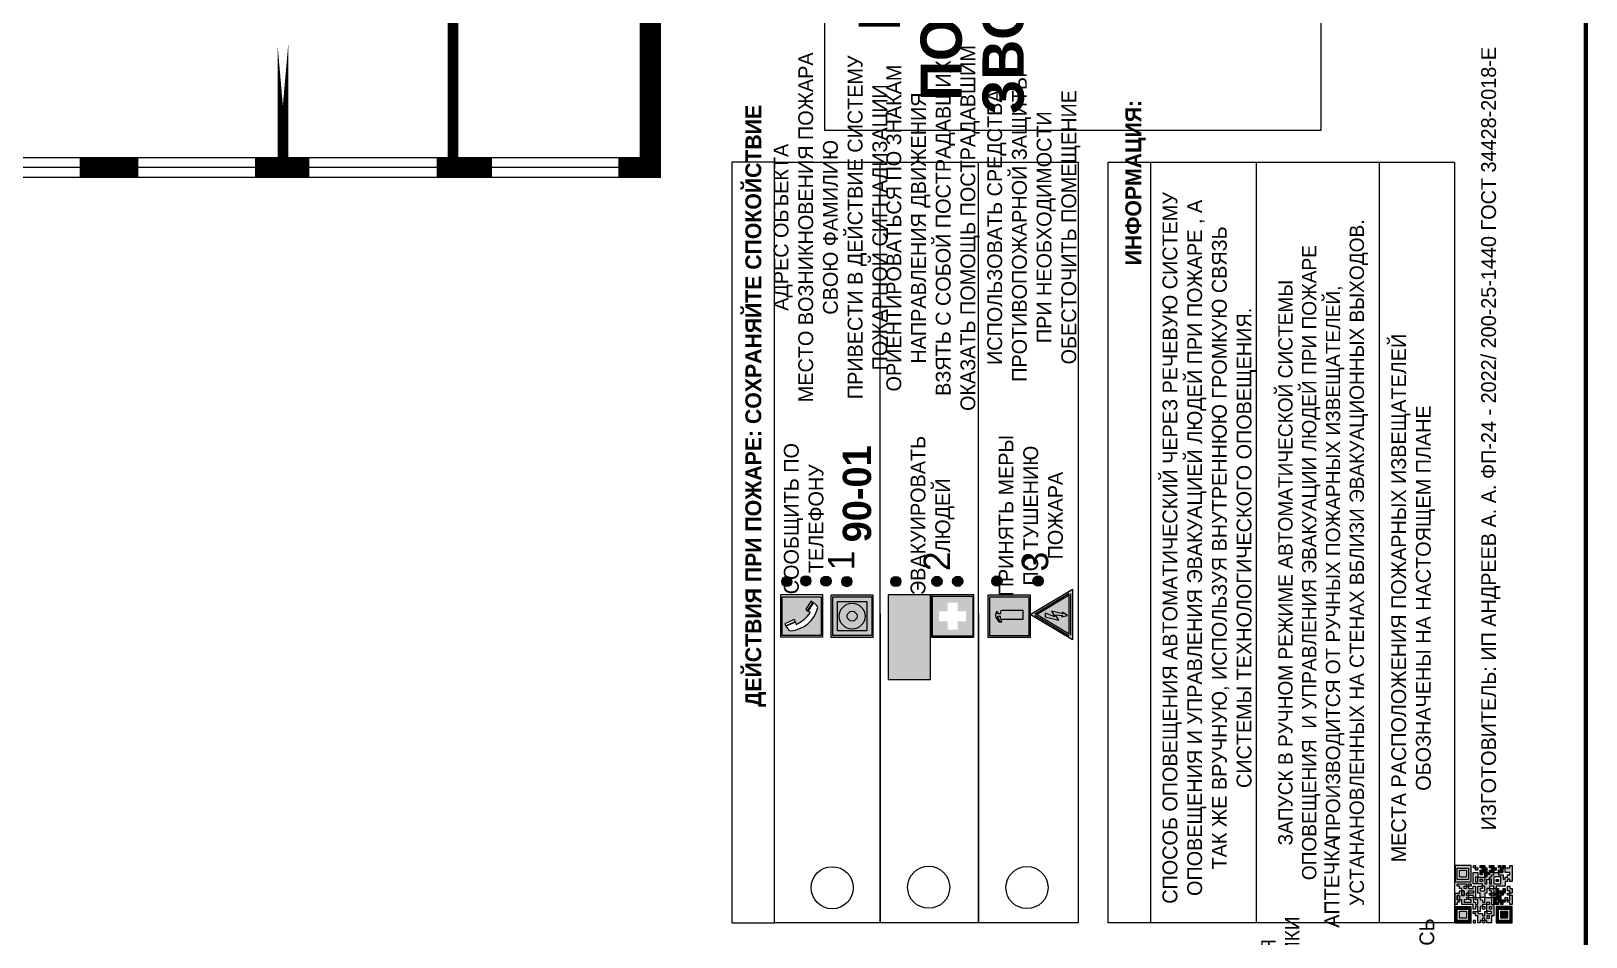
# Model space of a CAD drawing. Header units: millimetres. Extents: x 13114 to 67229, y 22859 to 38520.
# Drawn here: x 19764.1 to 20057.9, y 24688.8 to 24860 of the extents above; entities that cross this region are included whole.
import ezdxf

# ---------------------------------------------------------------- set-up
doc = ezdxf.new("R2010")
doc.units = ezdxf.units.MM
doc.styles.add('обычный', font='arial.ttf')

# ---------------------------------------------------------------- blocks, each defined once
blk = doc.blocks.new('A$C3E6D3DDE')
at = {"lineweight": 5}
h = blk.add_hatch(color=40, dxfattribs=at)
h.paths.add_polyline_path([(24.1, 1.45), (16.46, -11.35), (31.74, -11.35)])
h.paths.add_polyline_path([(24.09, -0.46), (30.03, -10.41), (18.14, -10.41)], flags=16)
h.paths.add_polyline_path([(24.54, -3.08), (23.41, -6.02), (25.13, -5.01), (24.33, -8.5), (24.82, -8.27), (23.79, -9.86), (23.4, -8.04), (23.8, -8.43), (24.04, -6.29), (22.39, -7.25), (23.44, -3.08)], flags=0)
h = blk.add_hatch(color=256, dxfattribs=at)
h.paths.add_polyline_path([(24.37, 0.03, 0.567511), (23.82, 0.03), (17.59, -10.4, 0.582454), (17.86, -10.88), (30.32, -10.88, 0.582149), (30.6, -10.4)])
h.paths.add_polyline_path([(24.09, -0.46), (18.14, -10.41), (30.03, -10.41)], flags=16)
h.paths.add_polyline_path([(24.54, -3.08), (23.41, -6.02), (25.13, -5.01), (24.33, -8.5), (24.82, -8.27), (23.79, -9.86), (23.4, -8.04), (23.8, -8.43), (24.04, -6.29), (22.39, -7.25), (23.44, -3.08)], flags=0)
h = blk.add_hatch(color=40, dxfattribs=at)
h.paths.add_polyline_path([(24.09, -0.46), (18.14, -10.41), (30.03, -10.41)])
h.paths.add_polyline_path([(24.82, -8.27), (23.79, -9.86), (23.4, -8.04), (23.8, -8.43), (24.04, -6.29), (22.39, -7.25), (23.44, -3.08), (24.54, -3.08), (23.41, -6.02), (25.13, -5.01), (24.33, -8.5)], flags=16)
at = {"color": 40, "lineweight": 5}
for p, q in [((16.46, -11.35), (24.1, 1.45)), ((24.1, 1.45), (31.74, -11.35))]:
    blk.add_line(p, q, dxfattribs=at)
at = {"lineweight": 5}
for p, q in [((17.59, -10.4), (23.82, 0.03)), ((24.37, 0.03), (30.6, -10.4)), ((18.14, -10.41), (24.09, -0.46)), ((23.44, -3.08), (22.39, -7.25)), ((23.41, -6.02), (24.54, -3.08)), ((24.54, -3.08), (23.44, -3.08)), ((24.09, -0.46), (30.03, -10.41)), ((22.39, -7.25), (24.04, -6.29)), ((23.8, -8.43), (23.4, -8.04)), ((23.4, -8.04), (23.79, -9.86)), ((25.13, -5.01), (23.41, -6.02)), ((23.79, -9.86), (24.82, -8.27)), ((24.04, -6.29), (23.8, -8.43)), ((24.33, -8.5), (25.13, -5.01)), ((24.82, -8.27), (24.33, -8.5)), ((17.86, -10.88), (30.32, -10.88)), ((18.14, -10.41), (30.03, -10.41))]:
    blk.add_line(p, q, dxfattribs=at)
at = {"color": 50, "lineweight": 5}
blk.add_line((31.74, -11.35), (16.46, -11.35), dxfattribs=at)
blk = doc.blocks.new('A$C456E1F9C')
at = {"lineweight": 5}
h = blk.add_hatch(color=242, dxfattribs=at)
h.paths.add_polyline_path([(0.51, -1.47), (0.51, -13.26), (12.29, -13.26), (12.29, -1.47)])
h.paths.add_polyline_path([(5.42, -4.95, -0.254479), (4.78, -5.4), (3.52, -2.53, -0.209735), (4.23, -2.4)], flags=16)
h.paths.add_polyline_path([(8.53, -8.6), (10.87, -10.17), (10.54, -10.76), (8.03, -9.13, -0.192251)], flags=16)
h.paths.add_polyline_path([(4.61, -5.49, 0.005518), (3.87, -5.72, 0.128647), (7.49, -10.01, 0.00809), (7.83, -9.33), (10.47, -10.97, -0.16736), (8.99, -12.25, -0.327862), (1.95, -3.95, -0.166952), (3.36, -2.62)], flags=16)
at = {"color": 242, "lineweight": 5}
for p, q in [((0, -13.77), (0, -0.97)), ((12.8, -0.97), (0, -0.97)), ((4.61, -5.49), (3.36, -2.62)), ((3.52, -2.53), (4.78, -5.4)), ((4.23, -2.4), (5.42, -4.95)), ((12.8, -13.77), (12.8, -0.97)), ((7.83, -9.33), (10.47, -10.97)), ((8.03, -9.13), (10.54, -10.76)), ((10.81, -10.12), (8.53, -8.6)), ((0, -13.77), (12.8, -13.77)), ((10.54, -10.76), (10.8, -10.3)), ((10.8, -10.3), (10.81, -10.12))]:
    blk.add_line(p, q, dxfattribs=at)
blk.add_lwpolyline([(0.51, -1.47), (12.29, -1.47), (12.29, -13.26), (0.51, -13.26)], close=True, dxfattribs=at)
for centre, radius, start, end in [((4.59, -5.34), 2.99, 114.2845, 152.1974), ((11.12, -3.31), 9.19, 183.9915, 256.6009), ((4.02, -3.27), 0.891, 76.3284, 123.7092), ((14.98, -39.1), 35.17, 107.1487, 108.4135), ((13.86, -0.94), 11.08, 205.5536, 234.8762), ((4.68, -4.59), 0.824, 276.9621, 334.0723), ((-13.31, 0.8), 23.44, 332.5487, 334.4027), ((8.94, -9.5), 0.989, 114.4092, 157.9388), ((7.87, -9.46), 3, 291.9291, 329.9329)]:
    blk.add_arc(centre, radius, start, end, dxfattribs=at)
blk = doc.blocks.new('A$C54414219')
at = {"true_color": 0xffffff}
h = blk.add_hatch(color=7, dxfattribs=at)
h.paths.add_polyline_path([(2.39, -9.45), (2.39, -18.3), (11.23, -18.3), (11.23, -9.45)], flags=0)
h.paths.add_polyline_path([(10.71, -13.87, -1), (2.92, -13.87, -1)], flags=0)
h.paths.add_polyline_path([(8.3, -13.87, -1), (5.33, -13.87, -1)], flags=0)
h.paths.add_polyline_path([(0.41, -7.47), (0.41, -20.27), (13.21, -20.27), (13.21, -7.47)])
h.paths.add_polyline_path([(0.92, -19.77), (12.71, -19.77), (12.71, -7.98), (0.92, -7.98)], flags=16)
h.paths.add_polyline_path([(11.23, -9.45), (11.23, -18.3), (2.39, -18.3), (2.39, -9.45)], flags=0)
at = {"lineweight": 5}
h = blk.add_hatch(color=242, dxfattribs=at)
h.paths.add_polyline_path([(12.71, -7.98), (0.92, -7.98), (0.92, -19.77), (12.71, -19.77)])
h.paths.add_polyline_path([(11.23, -18.3), (2.39, -18.3), (2.39, -9.45), (11.23, -9.45)], flags=16)
h.paths.add_polyline_path([(10.71, -13.87, -1), (2.92, -13.87, -1)], flags=0)
h.paths.add_polyline_path([(8.3, -13.87, -1), (5.33, -13.87, -1)], flags=0)
at = {"true_color": 0xffffff}
h = blk.add_hatch(color=7, dxfattribs=at)
h.paths.add_polyline_path([(2.39, -9.45), (2.39, -18.3), (11.23, -18.3), (11.23, -9.45)])
h.paths.add_polyline_path([(10.71, -13.87, -1), (2.92, -13.87, -1)], flags=16)
h.paths.add_polyline_path([(8.3, -13.87, -1), (5.33, -13.87, -1)], flags=0)
at = {"lineweight": 5}
h = blk.add_hatch(color=242, dxfattribs=at)
h.paths.add_polyline_path([(2.92, -13.87, 1), (10.71, -13.87, 1)])
h.paths.add_polyline_path([(8.3, -13.87, -1), (5.33, -13.87, -1)], flags=16)
at = {"color": 242, "lineweight": 5}
for p, q in [((0.41, -20.27), (0.41, -7.47)), ((0.41, -7.47), (13.21, -7.47)), ((0.41, -7.47), (13.21, -7.47)), ((13.21, -20.27), (13.21, -7.47)), ((0.41, -20.27), (13.21, -20.27))]:
    blk.add_line(p, q, dxfattribs=at)
for points in [[(0.92, -7.98), (12.71, -7.98), (12.71, -19.77), (0.92, -19.77)], [(2.39, -9.45), (11.23, -9.45), (11.23, -18.3), (2.39, -18.3)]]:
    blk.add_lwpolyline(points, close=True, dxfattribs=at)
for radius in [3.89, 1.49]:
    blk.add_circle((6.81, -13.87), radius, dxfattribs=at)
blk = doc.blocks.new('A$C32E8229D')
at = {"true_color": 0xffffff}
blk.add_hatch(color=7, dxfattribs=at).paths.add_polyline_path([(0, 0), (0, -8), (16, -8), (16, 0)])
h = blk.add_hatch(color=126)
h.paths.add_polyline_path([(0.2, -0.2), (15.8, -0.2), (15.8, -7.8), (0.2, -7.8)])
h.paths.add_polyline_path([(13.49, -2.05), (12.08, -2.05), (11.37, -2.63, 0.162397), (11.29, -2.84), (11.29, -3.63), (10.35, -3.63), (10.35, -4.05), (11.68, -4.05), (11.68, -3.48), (12.26, -4.28), (11.29, -5.1), (11.29, -6.78), (11.85, -6.78), (11.85, -5.44), (12.8, -4.64), (12.8, -5.94), (14.46, -5.94), (14.46, -5.39), (13.45, -5.39), (13.45, -3.97), (12.46, -2.59), (13.15, -2.59), (13.69, -3.34), (14.18, -3)], flags=16)
h.paths.add_polyline_path([(10.74, -1.82, 1), (11.8, -1.82, 1)], flags=16)
h.paths.add_polyline_path([(9.39, -3.59), (5.99, -3.59), (6.56, -3.03), (5.91, -3.03), (5.1, -3.83), (5.91, -4.64), (6.56, -4.64), (5.99, -4.09), (9.39, -4.09)], flags=16)
h.paths.add_polyline_path([(4.29, -1.08), (1.72, -1.08), (1.72, -6.6), (4.29, -6.6)], flags=16)
at = {"color": 126}
blk.add_lwpolyline([(16, -8), (0, -8), (0, 0), (16, 0)], close=True, dxfattribs=at)
blk = doc.blocks.new('A$C18900ED3')
h = blk.add_hatch(color=126)
h.paths.add_polyline_path([(-0.18, -0.18), (-7.02, -0.18), (-7.02, -7.02), (-0.18, -7.02)])
h.paths.add_polyline_path([(-5.89, -4.46), (-5.89, -2.77), (-4.46, -2.77), (-4.46, -1.31), (-2.77, -1.31), (-2.77, -2.77), (-1.33, -2.77), (-1.33, -4.46), (-2.77, -4.46), (-2.77, -5.89), (-4.46, -5.89), (-4.46, -4.46)], flags=16)
at = {"color": 126}
for p, q in [((-7.2, 0), (-7.2, -7.2)), ((0, 0), (-7.2, 0)), ((0, -7.2), (0, 0)), ((-7.02, -7.02), (-7.02, -0.18)), ((-7.02, -0.18), (-0.18, -0.18)), ((-0.18, -0.18), (-0.18, -7.02)), ((-7.2, -7.2), (0, -7.2)), ((-0.18, -7.02), (-7.02, -7.02))]:
    blk.add_line(p, q, dxfattribs=at)
blk = doc.blocks.new('A$C3AD82952')
at = {"true_color": 0xf5f5ff}
h = blk.add_hatch(color=7, dxfattribs=at)
h.dxf.hatch_style = 1
h.paths.add_polyline_path([(8.21, 8.73, 0.414214), (7.89, 9.05), (7.22, 9.05), (7.22, 9.92), (7.59, 9.92, 1), (7.57, 10.36), (7.22, 10.36), (7.22, 10.6), (6.43, 10.6), (6.43, 10.36), (6.01, 10.36), (4.74, 9.59), (4.74, 8.69), (4.98, 8.73), (4.98, 9.26), (6.12, 9.91), (6.43, 9.91), (6.43, 9.05), (5.76, 9.05, 0.414214), (5.44, 8.73), (5.44, 2.2), (8.21, 2.2)], flags=0)
h.paths.add_polyline_path([(12.8, 12.8), (0, 12.8), (0, 0), (12.8, 0)])
h.paths.add_polyline_path([(0.51, 12.29), (12.29, 12.29), (12.29, 0.51), (0.51, 0.51)], flags=16)
h.paths.add_polyline_path([(4.74, 9.59), (6.01, 10.36), (6.43, 10.36), (6.43, 10.6), (7.22, 10.6), (7.22, 10.36), (7.59, 10.36, -0.94586), (7.59, 9.92), (7.22, 9.92), (7.22, 9.05), (7.89, 9.05, -0.414214), (8.21, 8.73), (8.21, 2.2), (5.44, 2.2), (5.44, 8.73, -0.414214), (5.76, 9.05), (6.43, 9.05), (6.43, 9.91), (6.12, 9.91), (4.98, 9.26), (4.98, 8.73), (4.74, 8.69)], flags=0)
h = blk.add_hatch(color=242)
h.dxf.hatch_style = 1
h.paths.add_polyline_path([(12.29, 12.29), (0.51, 12.29), (0.51, 0.51), (12.29, 0.51)])
h.paths.add_polyline_path([(4.74, 8.69), (4.74, 9.59), (6.01, 10.36), (6.43, 10.36), (6.43, 10.6), (7.22, 10.6), (7.22, 10.36), (7.59, 10.36, -0.94586), (7.59, 9.92), (7.22, 9.92), (7.22, 9.05), (7.89, 9.05, -0.414214), (8.21, 8.73), (8.21, 2.2), (5.44, 2.2), (5.44, 8.73, -0.414214), (5.76, 9.05), (6.43, 9.05), (6.43, 9.91), (6.12, 9.91), (4.98, 9.26), (4.98, 8.73)], flags=16)
h = blk.add_hatch(color=7, dxfattribs=at)
h.dxf.hatch_style = 1
h.paths.add_polyline_path([(8.21, 8.73, 0.414214), (7.89, 9.05), (7.22, 9.05), (7.22, 9.92), (7.59, 9.92, 1), (7.57, 10.36), (7.22, 10.36), (7.22, 10.6), (6.43, 10.6), (6.43, 10.36), (6.01, 10.36), (4.74, 9.59), (4.74, 8.69), (4.98, 8.73), (4.98, 9.26), (6.12, 9.91), (6.43, 9.91), (6.43, 9.05), (5.76, 9.05, 0.414214), (5.44, 8.73), (5.44, 2.2), (8.21, 2.2)])
at = {"color": 242, "lineweight": 5}
for p, q in [((0, 0), (0, 12.8)), ((0, 12.8), (12.8, 12.8)), ((6.01, 10.36), (4.74, 9.59)), ((4.74, 9.59), (4.74, 8.69)), ((4.98, 9.26), (6.12, 9.91)), ((6.01, 10.36), (6.43, 10.36)), ((6.12, 9.91), (6.43, 9.91)), ((7.22, 10.6), (6.43, 10.6)), ((6.43, 10.6), (6.43, 10.36)), ((6.43, 9.91), (6.43, 9.05)), ((7.22, 10.36), (7.22, 10.6)), ((7.59, 10.36), (7.22, 10.36)), ((7.22, 9.05), (7.22, 9.92)), ((7.59, 9.92), (7.22, 9.92)), ((12.8, 0), (12.8, 12.8)), ((4.74, 8.69), (4.98, 8.73)), ((4.98, 8.73), (4.98, 9.26)), ((5.44, 2.2), (5.44, 8.73)), ((5.76, 9.05), (6.43, 9.05)), ((7.89, 9.05), (7.22, 9.05)), ((8.21, 2.2), (8.21, 8.73)), ((0, 0), (12.8, 0)), ((5.44, 2.2), (8.21, 2.2))]:
    blk.add_line(p, q, dxfattribs=at)
blk.add_lwpolyline([(0.51, 12.29), (12.29, 12.29), (12.29, 0.51), (0.51, 0.51)], close=True, dxfattribs=at)
for centre, radius, start, end in [((7.58, 10.14), 0.223, 273.1875, 86.8125), ((5.76, 8.73), 0.32, 90, 180), ((7.89, 8.73), 0.32, 0, 90)]:
    blk.add_arc(centre, radius, start, end, dxfattribs=at)
blk = doc.blocks.new('QR')
at = {"lineweight": 0}
h = blk.add_hatch(color=256, dxfattribs=at)
h.dxf.hatch_style = 1
h.paths.add_polyline_path([(9241.16, 2687.38), (9242.01, 2687.38), (9242.01, 2687.83), (9241.59, 2687.83), (9241.59, 2688.68), (9239.45, 2688.68), (9239.45, 2688.25), (9239.86, 2688.25), (9239.86, 2687.83), (9240.29, 2687.83), (9240.29, 2688.25), (9241.16, 2688.25), (9241.16, 2687.83), (9240.29, 2687.83), (9240.29, 2687.38), (9239.45, 2687.38), (9239.45, 2685.22), (9238.57, 2685.22), (9238.57, 2684.8), (9239.02, 2684.8), (9239.02, 2684.37), (9238.13, 2684.37), (9238.13, 2683.92), (9239.02, 2683.92), (9239.02, 2683.5), (9239.44, 2683.5), (9239.44, 2682.64), (9239.87, 2682.64), (9239.87, 2682.18), (9239.44, 2682.18), (9239.44, 2682.64), (9238.13, 2682.64), (9238.13, 2681.76), (9237.71, 2681.76), (9237.71, 2682.64), (9238.13, 2682.64), (9238.13, 2683.07), (9237.27, 2683.07), (9237.27, 2683.51), (9237.71, 2683.51), (9237.71, 2684.37), (9238.13, 2684.37), (9238.13, 2685.22), (9237.71, 2685.22), (9237.71, 2684.8), (9237.28, 2684.8), (9237.28, 2684.38), (9235.98, 2684.38), (9235.98, 2683.92), (9236.4, 2683.92), (9236.4, 2683.49), (9236.84, 2683.49), (9236.84, 2683.07), (9236.4, 2683.07), (9236.4, 2682.64), (9235.98, 2682.64), (9235.98, 2681.76), (9237.29, 2681.76), (9237.29, 2681.33), (9239.43, 2681.33), (9239.43, 2681.76), (9240.74, 2681.76), (9240.74, 2683.05), (9239.87, 2683.05), (9239.87, 2683.5), (9240.29, 2683.5), (9240.29, 2683.91), (9240.74, 2683.91), (9240.74, 2684.81), (9240.29, 2684.81), (9240.29, 2684.79), (9240.29, 2684.37), (9239.45, 2684.37), (9239.45, 2684.8), (9239.87, 2684.8), (9239.87, 2685.21), (9240.74, 2685.21), (9240.74, 2686.1), (9240.29, 2686.1), (9240.29, 2685.64), (9239.86, 2685.64), (9239.86, 2686.95), (9240.29, 2686.95), (9240.29, 2686.52), (9240.74, 2686.52), (9240.74, 2686.1), (9241.16, 2686.1), (9241.16, 2686.53), (9241.59, 2686.53), (9241.59, 2686.1), (9242.02, 2686.1), (9242.02, 2685.21), (9241.59, 2685.21), (9241.59, 2686.1), (9241.16, 2686.1), (9241.16, 2685.21), (9240.74, 2685.21), (9240.74, 2684.81), (9242.89, 2684.81), (9242.89, 2685.22), (9242.47, 2685.22), (9242.47, 2686.11), (9242.89, 2686.11), (9242.89, 2686.52), (9242.46, 2686.52), (9242.46, 2686.95), (9242.89, 2686.95), (9242.89, 2686.52), (9243.32, 2686.52), (9243.32, 2688.26), (9242.9, 2688.26), (9242.9, 2687.83), (9242.47, 2687.83), (9242.47, 2687.38), (9242.01, 2687.38), (9242.01, 2686.94), (9241.16, 2686.94)])
h.paths.add_polyline_path([(9239.02, 2682.18), (9239.02, 2681.76), (9238.54, 2681.76), (9238.54, 2682.18)], flags=16)
h.paths.add_polyline_path([(9237.27, 2682.65), (9237.27, 2682.19), (9236.83, 2682.19), (9236.83, 2682.65)], flags=16)
h = blk.add_hatch(color=256, dxfattribs=at)
h.dxf.hatch_style = 1
h.paths.add_polyline_path([(9238.15, 2687.83), (9236.83, 2687.83), (9236.83, 2686.52), (9238.15, 2686.52)], flags=0)
h.paths.add_polyline_path([(9239.01, 2685.65), (9239.01, 2688.68), (9235.98, 2688.68), (9235.98, 2685.65)])
h.paths.add_polyline_path([(9236.41, 2686.1), (9236.41, 2688.26), (9238.56, 2688.26), (9238.56, 2686.1)], flags=16)
h.paths.add_polyline_path([(9236.83, 2686.52), (9236.83, 2687.83), (9238.15, 2687.83), (9238.15, 2686.52)], flags=0)
h = blk.add_hatch(color=256, dxfattribs=at)
h.dxf.hatch_style = 1
h.paths.add_polyline_path([(9238.15, 2686.52), (9238.15, 2687.83), (9236.83, 2687.83), (9236.83, 2686.52)])
h.paths.add_polyline_path([(9245.91, 2686.52), (9245.91, 2687.83), (9244.59, 2687.83), (9244.59, 2686.52)], flags=0)
h.paths.add_polyline_path([(9246.77, 2685.65), (9246.77, 2688.68), (9243.74, 2688.68), (9243.74, 2685.65)])
h.paths.add_polyline_path([(9244.17, 2686.1), (9244.17, 2688.26), (9246.32, 2688.26), (9246.32, 2686.1)], flags=16)
h.paths.add_polyline_path([(9244.59, 2686.52), (9244.59, 2687.83), (9245.91, 2687.83), (9245.91, 2686.52)], flags=0)
h = blk.add_hatch(color=256, dxfattribs=at)
h.dxf.hatch_style = 1
h.paths.add_polyline_path([(9243.32, 2686.11), (9242.89, 2686.11), (9242.89, 2685.64), (9243.32, 2685.64)])
h.paths.add_polyline_path([(9239.02, 2683.07), (9239.02, 2683.5), (9238.56, 2683.5), (9238.56, 2683.07)])
h.paths.add_polyline_path([(9236.4, 2684.8), (9236.4, 2685.22), (9235.98, 2685.22), (9235.98, 2684.8)])
h.paths.add_polyline_path([(9236.4, 2683.07), (9236.4, 2683.49), (9235.98, 2683.49), (9235.98, 2683.07)])
h = blk.add_hatch(color=256, dxfattribs=at)
h.dxf.hatch_style = 1
h.paths.add_polyline_path([(9240.75, 2681.76), (9240.75, 2681.35), (9241.17, 2681.35), (9241.17, 2681.76)])
h.paths.add_polyline_path([(9241.6, 2682.18), (9241.17, 2682.18), (9241.17, 2681.76), (9241.6, 2681.76)])
h.paths.add_polyline_path([(9242.47, 2681.34), (9242.47, 2682.19), (9242.02, 2682.19), (9242.02, 2681.76), (9241.6, 2681.76), (9241.6, 2681.34)])
h.paths.add_polyline_path([(9239.87, 2678.3), (9239.44, 2678.3), (9239.44, 2677.89), (9241.17, 2677.89), (9241.17, 2678.3), (9240.28, 2678.3), (9240.28, 2678.73), (9239.87, 2678.73)])
h.paths.add_polyline_path([(9240.75, 2678.73), (9240.75, 2679.19), (9240.28, 2679.19), (9240.28, 2678.73)])
h.paths.add_polyline_path([(9241.6, 2678.73), (9241.17, 2678.73), (9241.17, 2678.3), (9241.6, 2678.3)])
h.paths.add_polyline_path([(9242.02, 2678.3), (9241.6, 2678.3), (9241.6, 2677.89), (9242.48, 2677.89), (9242.48, 2678.31), (9242.9, 2678.31), (9242.9, 2678.73), (9242.02, 2678.73)])
h.paths.add_polyline_path([(9246.36, 2684.37), (9246.36, 2684.79), (9245.93, 2684.79), (9245.93, 2684.37)])
h.paths.add_polyline_path([(9246.78, 2685.2), (9246.36, 2685.2), (9246.36, 2684.79), (9246.78, 2684.79)])
h.paths.add_polyline_path([(9245.91, 2687.83), (9244.59, 2687.83), (9244.59, 2686.52), (9245.91, 2686.52)])
h = blk.add_hatch(color=256, dxfattribs=at)
h.dxf.hatch_style = 1
h.paths.add_polyline_path([(9243.32, 2682.64), (9243.32, 2683.07), (9244.62, 2683.07), (9244.62, 2684.37), (9243.74, 2684.37), (9243.74, 2684.8), (9244.62, 2684.8), (9244.62, 2684.37), (9245.48, 2684.37), (9245.48, 2685.22), (9243.32, 2685.22), (9243.32, 2683.5), (9242.89, 2683.5), (9242.89, 2683.06), (9242.01, 2683.06), (9242.01, 2683.91), (9242.47, 2683.91), (9242.47, 2683.5), (9242.89, 2683.5), (9242.89, 2684.38), (9241.59, 2684.38), (9241.59, 2683.91), (9240.74, 2683.91), (9240.74, 2683.05), (9241.59, 2683.05), (9241.59, 2682.64), (9242.47, 2682.64), (9242.47, 2682.19), (9242.91, 2682.19), (9242.91, 2681.34), (9242.48, 2681.34), (9242.48, 2680.91), (9242.91, 2680.91), (9242.91, 2679.17), (9243.75, 2679.17), (9243.75, 2678.73), (9244.2, 2678.73), (9244.2, 2678.3), (9243.75, 2678.3), (9243.75, 2677.88), (9246.78, 2677.88), (9246.78, 2678.3), (9246.35, 2678.3), (9246.35, 2679.19), (9245.48, 2679.19), (9245.48, 2678.31), (9245.05, 2678.31), (9245.05, 2678.73), (9244.62, 2678.73), (9244.62, 2679.19), (9244.2, 2679.19), (9244.2, 2679.61), (9245.05, 2679.61), (9245.05, 2680.46), (9245.48, 2680.46), (9245.48, 2681.34), (9245.04, 2681.34), (9245.04, 2681.76), (9244.63, 2681.76), (9244.63, 2682.19), (9244.21, 2682.19), (9244.21, 2681.76), (9243.32, 2681.76), (9243.32, 2682.19), (9244.21, 2682.19), (9244.21, 2682.64)])
h.paths.add_polyline_path([(9243.75, 2683.49), (9243.75, 2683.92), (9244.21, 2683.92), (9244.21, 2683.49)], flags=16)
h.paths.add_polyline_path([(9243.32, 2681.34), (9244.63, 2681.34), (9244.63, 2680.04), (9243.32, 2680.04)], flags=16)
h.paths.add_polyline_path([(9243.76, 2680.89), (9244.18, 2680.89), (9244.18, 2680.48), (9243.76, 2680.48)], flags=0)
h = blk.add_hatch(color=256, dxfattribs=at)
h.dxf.hatch_style = 1
h.paths.add_polyline_path([(9246.36, 2683.07), (9246.78, 2683.07), (9246.78, 2683.92), (9246.36, 2683.92), (9246.36, 2683.49), (9245.92, 2683.49), (9245.92, 2683.92), (9245.06, 2683.92), (9245.06, 2683.49), (9245.48, 2683.49), (9245.48, 2683.07), (9244.62, 2683.07), (9244.62, 2682.65), (9245.05, 2682.65), (9245.05, 2682.18), (9245.48, 2682.18), (9245.48, 2682.65), (9246.36, 2682.65)])
h.paths.add_polyline_path([(9246.78, 2682.18), (9246.36, 2682.18), (9246.36, 2681.75), (9245.92, 2681.75), (9245.92, 2682.18), (9245.48, 2682.18), (9245.48, 2681.34), (9245.48, 2681.34), (9245.94, 2681.34), (9245.94, 2680.91), (9246.36, 2680.91), (9246.36, 2681.34), (9246.78, 2681.34)])
h = blk.add_hatch(color=256, dxfattribs=at)
h.dxf.hatch_style = 1
h.paths.add_polyline_path([(9235.98, 2680.9), (9235.98, 2677.86), (9239.02, 2677.86), (9239.02, 2680.9)])
h.paths.add_polyline_path([(9238.57, 2680.48), (9238.57, 2678.32), (9236.41, 2678.32), (9236.41, 2680.48)], flags=16)
h.paths.add_polyline_path([(9238.15, 2680.05), (9238.15, 2678.74), (9236.83, 2678.74), (9236.83, 2680.05)], flags=0)
h = blk.add_hatch(color=256, dxfattribs=at)
h.dxf.hatch_style = 1
h.paths.add_polyline_path([(9238.15, 2680.05), (9236.83, 2680.05), (9236.83, 2678.74), (9238.15, 2678.74)])
h = blk.add_hatch(color=256, dxfattribs=at)
h.dxf.hatch_style = 1
h.paths.add_polyline_path([(9242.02, 2680.46), (9242.48, 2680.46), (9242.48, 2680.91), (9241.58, 2680.91), (9241.58, 2681.35), (9241.17, 2681.35), (9241.17, 2680.91), (9240.75, 2680.91), (9240.75, 2681.33), (9239.43, 2681.33), (9239.43, 2680.46), (9239.86, 2680.46), (9239.86, 2680.92), (9240.3, 2680.92), (9240.3, 2680.46), (9239.86, 2680.46), (9239.86, 2680.04), (9239.44, 2680.04), (9239.44, 2679.62), (9239.86, 2679.62), (9239.86, 2679.19), (9240.29, 2679.19), (9240.29, 2680.03), (9241.18, 2680.03), (9241.18, 2680.47), (9241.6, 2680.47), (9241.6, 2680.03), (9241.18, 2680.03), (9241.18, 2679.61), (9241.6, 2679.61), (9241.6, 2679.19), (9242.47, 2679.19), (9242.47, 2679.6), (9242.02, 2679.6)])
h = blk.add_hatch(color=256, dxfattribs=at)
h.dxf.hatch_style = 1
h.paths.add_polyline_path([(9244.18, 2680.48), (9244.18, 2680.89), (9243.76, 2680.89), (9243.76, 2680.48)])
h = blk.add_hatch(color=256, dxfattribs=at)
h.dxf.hatch_style = 1
h.paths.add_polyline_path([(9245.93, 2680.04), (9245.93, 2680.46), (9245.48, 2680.46), (9245.48, 2679.62), (9246.35, 2679.62), (9246.35, 2680.04)])
h.paths.add_polyline_path([(9246.78, 2680.04), (9246.78, 2680.46), (9246.35, 2680.46), (9246.35, 2680.04)])
h.paths.add_polyline_path([(9246.78, 2679.18), (9246.78, 2679.62), (9246.35, 2679.62), (9246.35, 2679.18)])
for points in [[(9237.71, 2685.22), (9238.13, 2685.22), (9238.13, 2684.37), (9237.71, 2684.37), (9237.71, 2683.51), (9237.27, 2683.51), (9237.27, 2683.07), (9238.13, 2683.07), (9238.13, 2682.64), (9237.71, 2682.64), (9237.71, 2681.76), (9238.13, 2681.76), (9238.13, 2682.64), (9239.44, 2682.64), (9239.44, 2683.5), (9239.02, 2683.5), (9239.02, 2683.07), (9238.56, 2683.07), (9238.56, 2683.5), (9239.02, 2683.5), (9239.02, 2683.92), (9238.13, 2683.92), (9238.13, 2684.37), (9239.02, 2684.37), (9239.02, 2684.8), (9238.57, 2684.8), (9238.57, 2685.22), (9239.45, 2685.22), (9239.45, 2687.38), (9240.29, 2687.38), (9240.29, 2687.83), (9239.86, 2687.83), (9239.86, 2688.25), (9239.45, 2688.25), (9239.45, 2688.68), (9241.59, 2688.68), (9241.59, 2687.83), (9242.01, 2687.83), (9242.01, 2687.38), (9242.47, 2687.38), (9242.47, 2687.83), (9242.9, 2687.83), (9242.9, 2688.26), (9243.32, 2688.26), (9243.32, 2686.52), (9242.89, 2686.52), (9242.89, 2686.11), (9243.32, 2686.11), (9243.32, 2685.64), (9242.89, 2685.64), (9242.89, 2686.11), (9242.47, 2686.11), (9242.47, 2685.22), (9242.89, 2685.22), (9242.89, 2684.81), (9240.74, 2684.81), (9240.74, 2683.91), (9241.59, 2683.91), (9241.59, 2684.38), (9242.89, 2684.38), (9242.89, 2683.5), (9242.47, 2683.5), (9242.47, 2683.91), (9242.01, 2683.91), (9242.01, 2683.06), (9242.89, 2683.06), (9242.89, 2683.5), (9243.32, 2683.5), (9243.32, 2685.22), (9245.48, 2685.22), (9245.48, 2684.37), (9244.62, 2684.37), (9244.62, 2683.07), (9245.48, 2683.07), (9245.48, 2683.49), (9245.06, 2683.49), (9245.06, 2683.92), (9245.92, 2683.92), (9245.92, 2683.49), (9246.36, 2683.49), (9246.36, 2683.92), (9246.78, 2683.92), (9246.78, 2683.07), (9246.36, 2683.07), (9246.36, 2682.65), (9245.48, 2682.65), (9245.48, 2682.18), (9245.92, 2682.18), (9245.92, 2681.75), (9246.36, 2681.75), (9246.36, 2682.18), (9246.78, 2682.18), (9246.78, 2681.34), (9246.36, 2681.34), (9246.36, 2680.91), (9245.94, 2680.91), (9245.94, 2681.34), (9245.48, 2681.34), (9245.48, 2680.46), (9245.93, 2680.46), (9245.93, 2680.04), (9246.35, 2680.04), (9246.35, 2680.46), (9246.78, 2680.46), (9246.78, 2680.04), (9246.78, 2680.04), (9246.35, 2680.04), (9246.35, 2679.62), (9246.78, 2679.62), (9246.78, 2679.18), (9246.35, 2679.18), (9246.35, 2678.3), (9246.78, 2678.3), (9246.78, 2677.88), (9243.75, 2677.88), (9243.75, 2678.3), (9244.2, 2678.3), (9244.2, 2678.73), (9243.75, 2678.73), (9243.75, 2679.17), (9242.91, 2679.17), (9242.91, 2680.91), (9242.48, 2680.91), (9242.48, 2680.46), (9242.02, 2680.46), (9242.02, 2679.6), (9242.47, 2679.6), (9242.47, 2679.19), (9241.6, 2679.19), (9241.6, 2679.61), (9241.18, 2679.61), (9241.18, 2680.03), (9240.29, 2680.03), (9240.29, 2679.19), (9240.75, 2679.19), (9240.75, 2678.73), (9240.28, 2678.73), (9240.28, 2678.3), (9241.17, 2678.3), (9241.17, 2678.73), (9241.6, 2678.73), (9241.6, 2678.3), (9242.02, 2678.3), (9242.02, 2678.73), (9242.9, 2678.73), (9242.9, 2678.31), (9242.48, 2678.31), (9242.48, 2677.89), (9241.6, 2677.89), (9241.6, 2678.3), (9241.17, 2678.3), (9241.17, 2677.89), (9239.44, 2677.89), (9239.44, 2678.3), (9239.87, 2678.3), (9239.87, 2678.73), (9240.28, 2678.73), (9240.28, 2679.19), (9240.29, 2679.19), (9239.86, 2679.19), (9239.86, 2679.62), (9239.44, 2679.62), (9239.44, 2680.04), (9239.86, 2680.04), (9239.86, 2680.46), (9239.43, 2680.46), (9239.43, 2681.33), (9237.29, 2681.33), (9237.29, 2681.76), (9235.98, 2681.76), (9235.98, 2682.64), (9236.4, 2682.64), (9236.4, 2683.07), (9235.98, 2683.07), (9235.98, 2683.49), (9236.4, 2683.49), (9236.4, 2683.92), (9235.98, 2683.92), (9235.98, 2684.38), (9237.28, 2684.38), (9237.28, 2684.8), (9237.71, 2684.8), (9237.71, 2685.22), (9237.92, 2685.22)], [(9240.74, 2686.1), (9240.74, 2686.52), (9240.29, 2686.52), (9240.29, 2686.95), (9239.86, 2686.95), (9239.86, 2685.64), (9240.29, 2685.64), (9240.29, 2686.1), (9240.74, 2686.1), (9240.74, 2686.52)], [(9240.74, 2683.05), (9240.74, 2681.76), (9239.43, 2681.76), (9239.43, 2681.33), (9240.75, 2681.33), (9240.75, 2681.35), (9240.75, 2680.91), (9241.17, 2680.91), (9241.17, 2681.35), (9241.58, 2681.35), (9241.58, 2680.91), (9242.48, 2680.91), (9242.48, 2681.34), (9242.91, 2681.34), (9242.91, 2682.19), (9242.47, 2682.19), (9242.47, 2682.64), (9241.59, 2682.64), (9241.59, 2683.05), (9240.74, 2683.05)], [(9240.74, 2685.21), (9239.87, 2685.21), (9239.87, 2684.8), (9239.45, 2684.8), (9239.45, 2684.37), (9240.29, 2684.37), (9240.29, 2684.79), (9240.29, 2684.81), (9240.74, 2684.81), (9240.74, 2685.21), (9239.87, 2685.21)], [(9240.74, 2683.91), (9240.29, 2683.91), (9240.29, 2683.5), (9239.87, 2683.5), (9239.87, 2683.05), (9240.74, 2683.05), (9240.74, 2683.91)], [(9244.62, 2683.07), (9243.32, 2683.07), (9243.32, 2682.64), (9244.21, 2682.64), (9244.21, 2682.19), (9243.32, 2682.19), (9243.32, 2681.76), (9244.21, 2681.76), (9244.21, 2682.19), (9244.63, 2682.19), (9244.63, 2681.76), (9245.04, 2681.76), (9245.04, 2681.34), (9245.48, 2681.34)], [(9244.62, 2684.37), (9244.62, 2684.8), (9243.74, 2684.8), (9243.74, 2684.37), (9244.62, 2684.37)], [(9245.48, 2682.18), (9245.05, 2682.18), (9245.05, 2682.65), (9244.62, 2682.65), (9244.62, 2683.07)], [(9239.86, 2680.46), (9239.86, 2680.92), (9240.3, 2680.92), (9240.3, 2680.46), (9239.86, 2680.46)], [(9241.6, 2681.76), (9242.02, 2681.76), (9242.02, 2682.19), (9242.47, 2682.19), (9242.47, 2681.34), (9241.6, 2681.34), (9241.6, 2681.76)], [(9245.48, 2680.46), (9245.05, 2680.46), (9245.05, 2679.61), (9244.2, 2679.61), (9244.2, 2679.19), (9244.62, 2679.19), (9244.62, 2678.73), (9245.05, 2678.73), (9245.05, 2678.31), (9245.48, 2678.31), (9245.48, 2679.19), (9246.35, 2679.19), (9246.35, 2679.07)], [(9245.48, 2682.18), (9245.48, 2681.34)], [(9246.35, 2679.62), (9245.48, 2679.62), (9245.48, 2680.46)], [(9245.48, 2680.46), (9245.48, 2679.62), (9246.35, 2679.62), (9246.35, 2680.04), (9245.93, 2680.04), (9245.93, 2680.46), (9245.48, 2680.46), (9245.48, 2679.62)], [(9246.35, 2679.62), (9246.35, 2679.18)]]:
    blk.add_lwpolyline(points, dxfattribs=at)
for points in [[(9235.98, 2685.65), (9239.01, 2685.65), (9239.01, 2688.68), (9235.98, 2688.68)], [(9243.74, 2685.65), (9246.77, 2685.65), (9246.77, 2688.68), (9243.74, 2688.68)], [(9236.41, 2688.26), (9238.56, 2688.26), (9238.56, 2686.1), (9236.41, 2686.1)], [(9236.83, 2687.83), (9238.15, 2687.83), (9238.15, 2686.52), (9236.83, 2686.52)], [(9240.29, 2687.83), (9241.16, 2687.83), (9241.16, 2688.25), (9240.29, 2688.25)], [(9240.29, 2688.25), (9241.16, 2688.25), (9241.16, 2687.83), (9240.29, 2687.83)], [(9241.16, 2686.1), (9240.74, 2686.1), (9240.74, 2685.21), (9241.16, 2685.21)], [(9242.01, 2687.38), (9241.16, 2687.38), (9241.16, 2686.94), (9242.01, 2686.94)], [(9241.16, 2687.38), (9242.01, 2687.38), (9242.01, 2686.94), (9241.16, 2686.94)], [(9241.16, 2686.53), (9241.59, 2686.53), (9241.59, 2686.1), (9241.16, 2686.1)], [(9241.59, 2686.1), (9242.02, 2686.1), (9242.02, 2685.21), (9241.59, 2685.21)], [(9242.89, 2686.52), (9242.46, 2686.52), (9242.46, 2686.95), (9242.89, 2686.95)], [(9244.17, 2688.26), (9246.32, 2688.26), (9246.32, 2686.1), (9244.17, 2686.1)], [(9244.59, 2687.83), (9245.91, 2687.83), (9245.91, 2686.52), (9244.59, 2686.52)], [(9235.98, 2684.8), (9236.4, 2684.8), (9236.4, 2685.22), (9235.98, 2685.22)], [(9236.4, 2683.07), (9236.84, 2683.07), (9236.84, 2683.49), (9236.4, 2683.49)], [(9243.75, 2683.92), (9244.21, 2683.92), (9244.21, 2683.49), (9243.75, 2683.49)], [(9245.93, 2684.79), (9246.36, 2684.79), (9246.36, 2684.37), (9245.93, 2684.37)], [(9246.36, 2685.2), (9246.78, 2685.2), (9246.78, 2684.79), (9246.36, 2684.79)], [(9235.98, 2677.86), (9239.02, 2677.86), (9239.02, 2680.9), (9235.98, 2680.9)], [(9236.41, 2680.48), (9238.57, 2680.48), (9238.57, 2678.32), (9236.41, 2678.32)], [(9236.83, 2682.19), (9237.27, 2682.19), (9237.27, 2682.65), (9236.83, 2682.65)], [(9236.83, 2680.05), (9238.15, 2680.05), (9238.15, 2678.74), (9236.83, 2678.74)], [(9238.54, 2682.18), (9239.02, 2682.18), (9239.02, 2681.76), (9238.54, 2681.76)], [(9239.44, 2682.64), (9239.87, 2682.64), (9239.87, 2682.18), (9239.44, 2682.18)], [(9240.75, 2681.76), (9241.17, 2681.76), (9241.17, 2681.35), (9240.75, 2681.35)], [(9241.17, 2682.18), (9241.6, 2682.18), (9241.6, 2681.76), (9241.17, 2681.76)], [(9241.18, 2680.03), (9241.6, 2680.03), (9241.6, 2680.47), (9241.18, 2680.47)], [(9243.32, 2680.04), (9244.63, 2680.04), (9244.63, 2681.34), (9243.32, 2681.34)], [(9243.76, 2680.89), (9244.18, 2680.89), (9244.18, 2680.48), (9243.76, 2680.48)]]:
    blk.add_lwpolyline(points, close=True, dxfattribs=at)

msp = doc.modelspace()

# ---------------------------------------------------------------- hatches: boundary and pattern name
at = {"lineweight": 0}
h = msp.add_hatch(color=256, dxfattribs=at)
h.dxf.hatch_style = 1
h.paths.add_polyline_path([(19905.97, 24756.01, 1), (19907.9, 24756.01, 1)])
h = msp.add_hatch(color=256, dxfattribs=at)
h.dxf.hatch_style = 1
h.paths.add_polyline_path([(19909.55, 24756.12, 1), (19911.48, 24756.12, 1)])
h = msp.add_hatch(color=256, dxfattribs=at)
h.dxf.hatch_style = 1
h.paths.add_polyline_path([(19913.36, 24756.08, 1), (19915.29, 24756.08, 1)])
h = msp.add_hatch(color=256, dxfattribs=at)
h.dxf.hatch_style = 1
h.paths.add_polyline_path([(19917.29, 24756, 1), (19919.22, 24756, 1)])
h = msp.add_hatch(color=256, dxfattribs=at)
h.dxf.hatch_style = 1
h.paths.add_polyline_path([(19926.56, 24756.01, 1), (19928.49, 24756.01, 1)])
h = msp.add_hatch(color=256, dxfattribs=at)
h.dxf.hatch_style = 1
h.paths.add_polyline_path([(19934.34, 24756.05, 1), (19936.27, 24756.05, 1)])
h = msp.add_hatch(color=256, dxfattribs=at)
h.dxf.hatch_style = 1
h.paths.add_polyline_path([(19938.24, 24756.04, 1), (19940.17, 24756.04, 1)])
h = msp.add_hatch(color=256, dxfattribs=at)
h.dxf.hatch_style = 1
h.paths.add_polyline_path([(19945.66, 24756.1, 1), (19947.59, 24756.1, 1)])
h = msp.add_hatch(color=256, dxfattribs=at)
h.dxf.hatch_style = 1
h.paths.add_polyline_path([(19953.43, 24756.11, 1), (19955.36, 24756.11, 1)])

# ---------------------------------------------------------------- linework, layer by layer
at = {"color": 6, "lineweight": 100}
msp.add_lwpolyline([(19457.94, 24670.27), (20057.94, 24670.27), (20057.94, 25065.27), (19457.94, 25065.27)], close=True, dxfattribs=at)
at = {"lineweight": 0}
for points, const_width in [([(19874.9, 24975.88), (19881.13, 24975.88), (19881.13, 24834.26), (19875.1, 24834.26)], 4), ([(19843.81, 24887.37), (19843.81, 24835.01)], 2), ([(19784.34, 24834.26), (19773.3, 24834.26)], 4), ([(19816.67, 24834.26), (19806.42, 24834.26)], 4), ([(19851.21, 24834.26), (19840.72, 24834.26)], 4)]:
    msp.add_lwpolyline(points, dxfattribs=dict(at, const_width=const_width))
msp.add_lwpolyline([(19914.09, 24841.23), (19914.09, 24901.18), (20007.82, 24901.18), (20007.82, 24841.23)], close=True, dxfattribs=at)
at = {"lineweight": 0, "const_width": 2}
msp.add_lwpolyline([(19811.68, 24857.45), (19811.68, 24834.48)], close=True, dxfattribs=at)
at = {"lineweight": 0}
for points in [[(19875.48, 24836.11), (19547.83, 24836.11)], [(19875.1, 24834.26), (19547.45, 24834.26)], [(19875.53, 24832.39), (19547.88, 24832.39)]]:
    msp.add_lwpolyline(points, dxfattribs=at)
for points in [[(19904.58, 24691.5), (19904.58, 24835.27), (19896.53, 24835.27), (19896.53, 24691.5)], [(19904.58, 24691.5), (19904.58, 24835.27), (19961.98, 24835.27), (19961.98, 24691.5)]]:
    msp.add_lwpolyline(points, close=True)
for points in [[(19924.57, 24749.92), (19924.57, 24691.5), (19924.57, 24835.27)], [(19943.15, 24749.92), (19943.15, 24691.5), (19943.15, 24835.27)]]:
    msp.add_lwpolyline(points)
at = {"color": 0}
msp.add_lwpolyline([(19967.64, 24691.5), (19967.64, 24835.27), (20033.09, 24835.27), (20033.09, 24691.5)], close=True, dxfattribs=at)
for points in [[(19975.69, 24691.5), (19975.69, 24835.27)], [(19995.69, 24691.5), (19995.69, 24835.27)], [(20018.93, 24691.5), (20018.93, 24835.27)]]:
    msp.add_lwpolyline(points, dxfattribs=at)
for centre, radius in [((19906.93, 24756.01), 0.966), ((19910.52, 24756.12), 0.966), ((19914.33, 24756.08), 0.966), ((19918.26, 24756), 0.966), ((19927.52, 24756.01), 0.966), ((19935.3, 24756.05), 0.966), ((19939.21, 24756.04), 0.966), ((19946.63, 24756.1), 0.966), ((19954.4, 24756.11), 0.966), ((19915.5, 24698.13), 3.98), ((19933.73, 24698.22), 3.98), ((19952.31, 24698.16), 3.98)]:
    msp.add_circle(centre, radius)

# ---------------------------------------------------------------- block references
at = {"rotation": 90}
for name, p, xscale, yscale, zscale in [('A$C456E1F9C', (19905.12, 24745.46), 0.625, 0.625, 0.625), ('A$C54414219', (19910.6, 24745.2), 0.625, 0.625, 0.625), ('A$C18900ED3', (19934.25, 24753.46), 1.111111111007631, 1.111111111007631, 1.111111111007631), ('A$C3AD82952', (19952.98, 24745.41), 0.625, 0.625, 0.625), ('A$C3E6D3DDE', (19953.79, 24734.7), 0.625, 0.625, 0.625)]:
    msp.add_blockref(name, p, dxfattribs=dict(at, xscale=xscale, yscale=yscale, zscale=zscale))
at = {"xscale": -1, "rotation": 90}
msp.add_blockref('A$C32E8229D', (19926.1, 24753.46), dxfattribs=at)
at = {"color": 22, "lineweight": 100, "true_color": 0xbb1e10, "rotation": 90}
msp.add_blockref('QR', (22721.88, 15455.53), dxfattribs=at)

# ---------------------------------------------------------------- texts
at = {"lineweight": 0, "insert": (19920.49, 24851.85), "char_height": 7.8, "width": 39.4886, "attachment_point": 1, "rotation": 90, "line_spacing_factor": 0.9, "style": 'обычный'}
msp.add_mtext('\\pi8.3308;{\\fProxima Nova Rg|b1|i0|c204|p2;ПРИ \\P\\pi-4.9713;ПОЖАРЕ \\P\\pi-7.5148;ЗВОНИТЬ}', dxfattribs=at)
at = {"lineweight": 0, "attachment_point": 5, "rotation": 90, "style": 'обычный'}
for s, insert, char_height, width in [('\\pi-8.4,l8.4,t8.4;{\\fProxima Nova Rg|b0|i0|c204|p2;ОРИЕНТИРОВАТЬСЯ ПО ЗНАКАМ \\PНАПРАВЛЕНИЯ ДВИЖЕНИЯ\\PВЗЯТЬ С СОБОЙ ПОСТРАДАВШИХ\\PОКАЗАТЬ ПОМОЩЬ ПОСТРАДАВШИМ}', (19934.54, 24822.82), 2.8, 126.6484), ('\\pi-8.4,l8.4,t8.4;{\\fProxima Nova Rg|b0|i0|c204|p2;ИЗГОТОВИТЕЛЬ: ИП АНДРЕЕВ А. А.\\fProxima Nova Rg|b0|i0|c0|p2; \\fProxima Nova Rg|b0|i0|c204|p2;ФП-24 - 2022/ 200-25-1440 ГОСТ 34428-2018-Е\\H1.2266x; }', (20039.95, 24783.02), 2.8, 191.3484), ('\\pi-8.4,l8.4,t8.4;{\\fProxima Nova Rg|b0|i0|c204|p2;АДРЕС ОБЪЕКТА\\PМЕСТО ВОЗНИКНОВЕНИЯ ПОЖАРА \\PСВОЮ ФАМИЛИЮ\\PПРИВЕСТИ В ДЕЙСТВИЕ СИСТЕМУ \\PПОЖАРНОЙ СИГНАЛИЗАЦИИ}', (19915.56, 24822.96), 2.8, 126.6484), ('\\pi-8.4,l8.4,t8.4;{\\fProxima Nova Rg|b0|i0|c204|p2;ИСПОЛЬЗОВАТЬ СРЕДСТВА \\PПРОТИВОПОЖАРНОЙ ЗАЩИТЫ \\PПРИ НЕОБХОДИМОСТИ \\PОБЕСТОЧИТЬ ПОМЕЩЕНИЕ}', (19953.61, 24822.98), 2.8, 126.6484), ('{\\fProxima Nova Rg|b1|i0|c204|p2;ДЕЙСТВИЯ ПРИ ПОЖАРЕ: СОХРАНЯЙТЕ СПОКОЙСТВИЕ\\H1.6644x; }', (19901.02, 24789.22), 3, 175.1736), ('{\\fProxima Nova Rg|b1|i0|c204|p2;ИНФОРМАЦИЯ:\\H1.1997x; }', (19972.83, 24831.41), 3, 175.1736), ('{\\fProxima Nova Rg|b0|i0|c204|p2;СПОСОБ ОПОВЕЩЕНИЯ АВТОМАТИЧЕСКИЙ ЧЕРЕЗ РЕЧЕВУЮ СИСТЕМУ ОПОВЕЩЕНИЯ И УПРАВЛЕНИЯ ЭВАКУАЦИЕЙ ЛЮДЕЙ ПРИ ПОЖАРЕ , А ТАК ЖЕ ВРУЧНУЮ, ИСПОЛЬЗУЯ ВНУТРЕННЮЮ ГРОМКУЮ СВЯЗЬ СИСТЕМЫ ТЕХНОЛОГИЧЕСКОГО ОПОВЕЩЕНИЯ.}', (19986.73, 24762.36), 2.8, 137.0334), ('{\\fProxima Nova Rg|b0|i0|c204|p2;\\P\\pt8.1;ЗАПУСК В РУЧНОМ РЕЖИМЕ АВТОМАТИЧЕСКОЙ СИСТЕМЫ ОПОВЕЩЕНИЯ  И УПРАВЛЕНИЯ ЭВАКУАЦИИ ЛЮДЕЙ ПРИ ПОЖАРЕ ПРОИЗВОДИТСЯ ОТ РУЧНЫХ ПОЖАРНЫХ ИЗВЕЩАТЕЛЕЙ, УСТАНАНОВЛЕННЫХ НА СТЕНАХ ВБЛИЗИ ЭВАКУАЦИОННЫХ ВЫХОДОВ. }', (20006.03, 24759.58), 2.7, 131.4512), ('\\pt8.4;{\\fProxima Nova Rg|b0|i0|c204|p2;\\PМЕСТА РАСПОЛОЖЕНИЯ ПОЖАРНЫХ ИЗВЕЩАТЕЛЕЙ ОБОЗНАЧЕНЫ НА НАСТОЯЩЕМ ПЛАНЕ}', (20022.95, 24752.88), 2.8, 118.5618), ('{\\fProxima Nova Rg|b0|i0|c204|p2;ЭВАКУИРОВАТЬ \\PЛЮДЕЙ}', (19934.45, 24768.49), 2.8, 126.6484), ('{\\fProxima Nova Rg|b0|i0|c204|p2;ПРИНЯТЬ МЕРЫ \\PПО ТУШЕНИЮ \\PПОЖАРА}', (19953.03, 24768.46), 2.8, 126.6484), ('{\\fProxima Nova Rg|b0|i0|c204|p2;СООБЩИТЬ ПО \\PТЕЛЕФОНУ}', (19910.12, 24767.89), 2.8, 126.6484), ('{\\fProxima Nova Rg|b1|i0|c204|p2;\\H1.0714x;90-01\\fProxima Nova Rg|b0|i0|c204|p2;\\H0.93331x; \\H1.3449x; }', (19920.21, 24772.58), 5, 126.6484), ('{\\fProxima Nova Rg|b0|i0|c204|p2;1\\H1.1667x; }', (19917.19, 24759.99), 5, 126.6484), ('{\\fProxima Nova Rg|b0|i0|c204|p2;2\\H1.1967x; }', (19935.27, 24759.84), 5, 126.6484), ('{\\fProxima Nova Rg|b0|i0|c204|p2;3\\H1.1967x; }', (19953.85, 24759.78), 5, 126.6484), ('\\pi-8.4,l8.4,t8.4;{\\fProxima Nova Rg|b0|i0|c204|p2;АПТЕЧКА\\H1.1667x; }', (20009.93, 24699.14), 2.8, 126.6484), ('\\pi-8.1,l8.1,t8.1;{\\fProxima Nova Rg|b0|i0|c204|p2;КНОПКА ВКЛЮЧЕНИЯ\\PПОЖАРНОЙ АВТОМАТИКИ}', (20000.2, 24669.04), 2.7, 126.6484), ('\\pi-8.4,l8.4,t8.4;{\\fProxima Nova Rg|b0|i0|c204|p2;ВЫ НАХОДИТЕСЬ ЗДЕСЬ\\H1.1997x; }', (20028.28, 24669.27), 2.8, 126.6484)]:
    msp.add_mtext(s, dxfattribs=dict(at, insert=insert, char_height=char_height, width=width))

doc.saveas('drawing.dxf')
